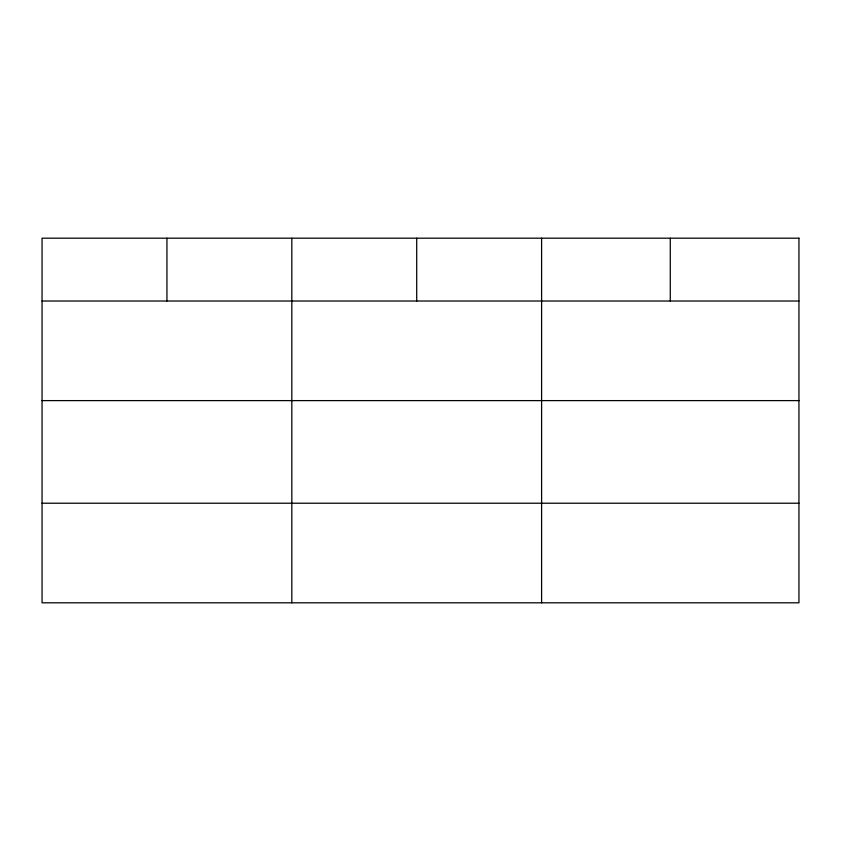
<?xml version="1.0" encoding="UTF-8"?>
<svg xmlns="http://www.w3.org/2000/svg" width="841" height="841" viewBox="0 0 841 841"><rect width="100%" height="100%" fill="white"/><g stroke="black" fill="none" stroke-linecap="round" stroke-linejoin="round"><path stroke-width="1.26" d="M42.05 301.015L798.95 301.015M42.05 400.61L798.95 400.61M42.05 503.223L798.95 503.223M670.277 238.192L670.277 301.015M541.604 238.192L541.604 602.808M416.715 238.192L416.715 301.015M291.827 238.192L291.827 602.808M166.939 238.192L166.939 301.015M798.95 238.192L42.05 238.192L42.05 602.808L798.95 602.808L798.95 238.192"/></g></svg>
